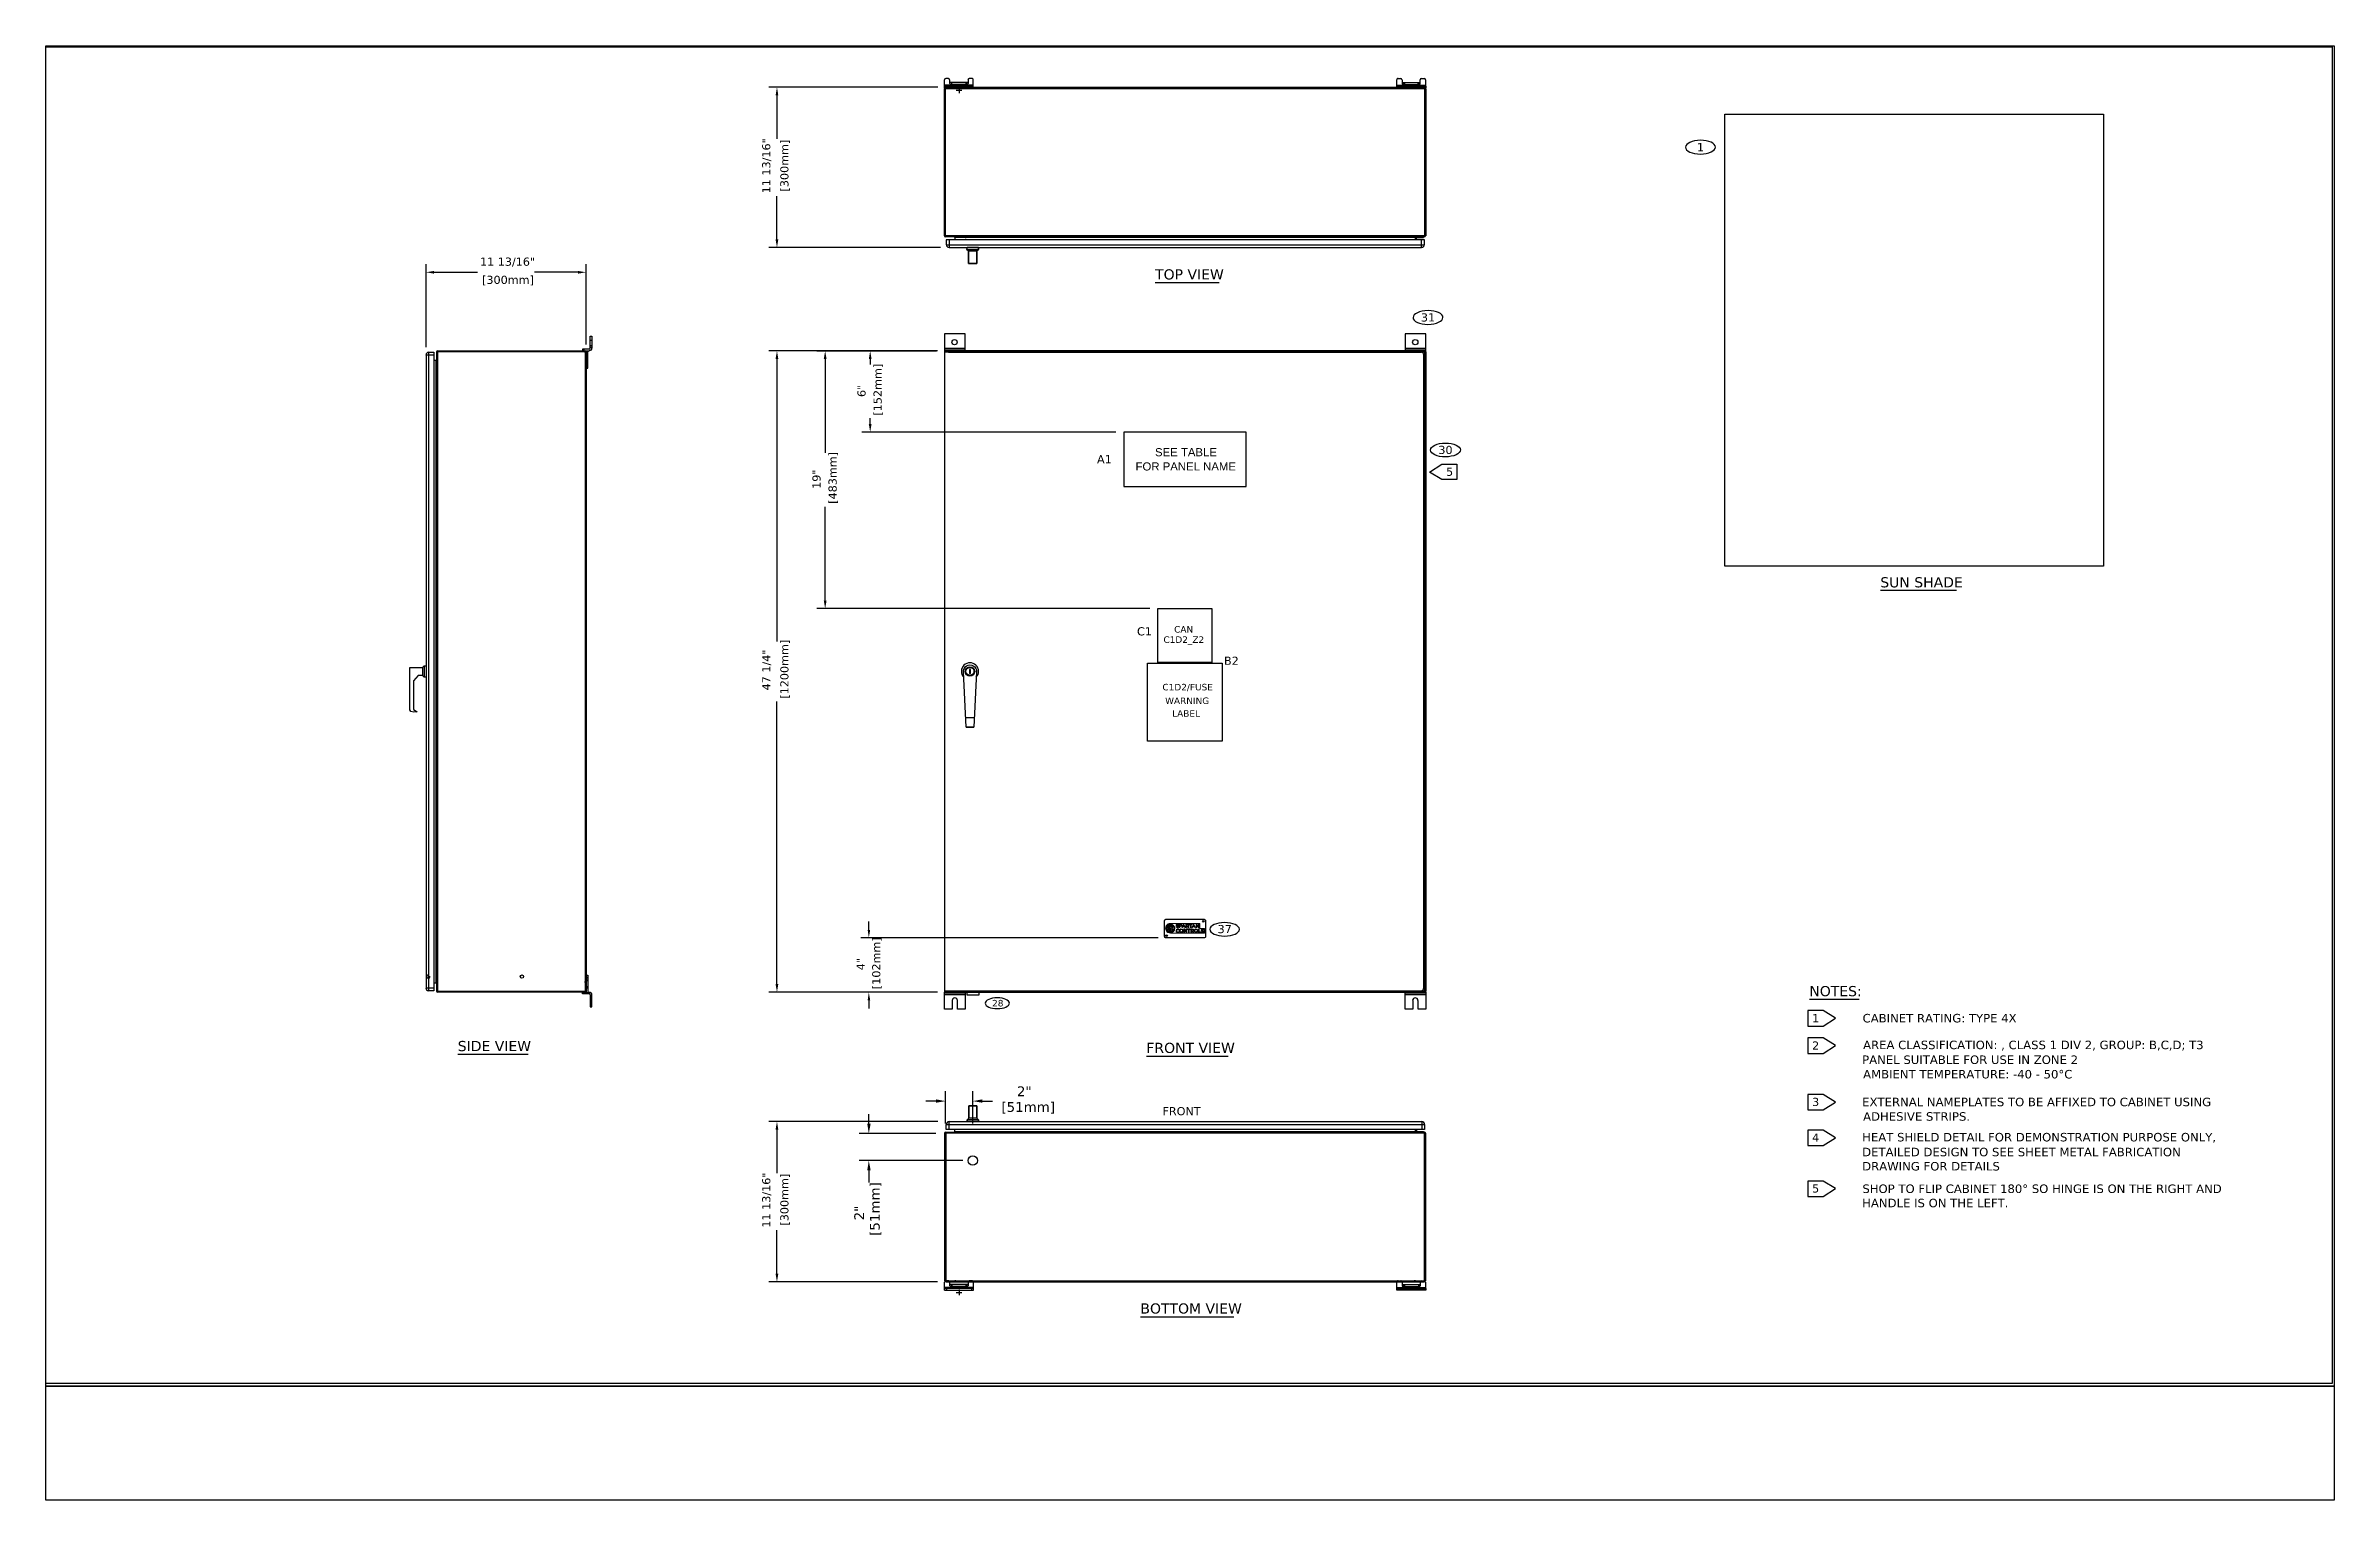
# Model space of a CAD drawing. Extents: x 0 to 4219, y 1800 to 4482.
import ezdxf

# ---------------------------------------------------------------- set-up
doc = ezdxf.new("R2010")
doc.units = 0
doc.header["$LTSCALE"] = 10
doc.header["$MEASUREMENT"] = 0
doc.layers.add('G02-1-PRDXXXX-E-MRIO-01-P01-01$0$ANNOTATION', color=7, linetype='Continuous')
doc.layers.add('G02-1-PRDXXXX-E-MRIO-01-P01-01$0$TITLE', color=7, linetype='Continuous')
doc.layers.add('G02-1-PRDXXXX-E-MRIO-01-P01-01$0$View', color=251, linetype='Continuous', plot=False)
doc.styles.add('G02-1-PRDXXXX-E-MRIO-01-P01-01$0$PDF Swiss721BT-BoldCondensed', font='arial.ttf')
doc.styles.add('G02-1-PRDXXXX-E-MRIO-01-P01-01$0$PDF Verdana', font='verdana.ttf')

# ---------------------------------------------------------------- blocks, each defined once
blk = doc.blocks.new('G02-1-PRDXXXX-E-MRIO-01-P01-01$0$DV-54809-ZX-300-00')
at = {"layer": 'G02-1-PRDXXXX-E-MRIO-01-P01-01$0$ANNOTATION', "transparency": 33554559}
h = blk.add_hatch(color=256, dxfattribs=at)
h.paths.add_polyline_path([(2612.5, 215.9), (2612.5, 215.5)], flags=0)
h.paths.add_polyline_path([(2612.5, 215.5), (2612.5, 215.5), (2612.5, 215.5)], flags=0)
h.paths.add_polyline_path([(2612.5, 215.5), (2612.5, 215.5), (2612.5, 215.5)], flags=0)
h = blk.add_hatch(color=256, dxfattribs=at)
h.paths.add_polyline_path([(2731.5, 234.5), (2722.2, 234.5), (2731.5, 234.5)], flags=0)
h.paths.add_polyline_path([(2731.5, 234.5), (2722.2, 234.5), (2731.5, 234.5)], flags=0)
h.paths.add_polyline_path([(2731.5, 234.5), (2722.2, 234.5), (2731.5, 234.5)], flags=0)
h.paths.add_polyline_path([(2731.5, 234.5), (2722.2, 234.5), (2731.5, 234.5)], flags=0)
h = blk.add_hatch(color=256, dxfattribs=at)
h.paths.add_polyline_path([(2731.5, 233.7), (2722.2, 233.7), (2731.5, 233.7)], flags=0)
h.paths.add_polyline_path([(2731.5, 233.7), (2722.2, 233.7), (2731.5, 233.7)], flags=0)
h.paths.add_polyline_path([(2731.5, 233.7), (2722.2, 233.7), (2731.5, 233.7)], flags=0)
h.paths.add_polyline_path([(2731.5, 233.7), (2722.2, 233.7), (2731.5, 233.7)], flags=0)
h.paths.add_polyline_path([(2731.5, 233.7), (2722.2, 233.7), (2731.5, 233.7)], flags=0)
h = blk.add_hatch(color=256, dxfattribs=at)
h.paths.add_polyline_path([(2809.8, 230.7), (2800.5, 230.7), (2809.8, 230.7)], flags=0)
h.paths.add_polyline_path([(2809.8, 230.7), (2800.5, 230.7), (2809.8, 230.7)], flags=0)
h.paths.add_polyline_path([(2809.8, 230.7), (2800.5, 230.7), (2809.8, 230.7)], flags=0)
h = blk.add_hatch(color=256, dxfattribs=at)
h.paths.add_polyline_path([(2911.9, 231.6), (2902.6, 231.6), (2911.9, 231.6)], flags=0)
h.paths.add_polyline_path([(2911.9, 231.6), (2902.6, 231.6), (2911.9, 231.6)], flags=0)
h.paths.add_polyline_path([(2911.9, 231.6), (2902.6, 231.6), (2911.9, 231.6)], flags=0)
h = blk.add_hatch(color=256, dxfattribs=at)
h.paths.add_polyline_path([(2760.7, 210.8), (2751.4, 210.8), (2760.7, 210.8)], flags=0)
h.paths.add_polyline_path([(2760.7, 210.8), (2751.4, 210.8), (2760.7, 210.8)], flags=0)
h.paths.add_polyline_path([(2760.7, 210.8), (2751.4, 210.8), (2760.7, 210.8)], flags=0)
h.paths.add_polyline_path([(2760.7, 210.8), (2751.4, 210.8), (2760.7, 210.8)], flags=0)
h.paths.add_polyline_path([(2760.7, 210.8), (2751.4, 210.8), (2760.7, 210.8)], flags=0)
h = blk.add_hatch(color=256, dxfattribs=at)
h.paths.add_polyline_path([(2760.7, 210), (2751.4, 210), (2760.7, 210)], flags=0)
h.paths.add_polyline_path([(2760.7, 210), (2751.4, 210), (2760.7, 210)], flags=0)
h.paths.add_polyline_path([(2760.7, 210), (2751.4, 210), (2760.7, 210)], flags=0)
h = blk.add_hatch(color=256, dxfattribs=at)
h.paths.add_polyline_path([(2730.7, 149), (2721.4, 149), (2730.7, 149)], flags=0)
h.paths.add_polyline_path([(2730.7, 149), (2721.4, 149), (2730.7, 149)], flags=0)
h.paths.add_polyline_path([(2730.7, 149), (2721.4, 149), (2730.7, 149)], flags=0)
h.paths.add_polyline_path([(2730.7, 149), (2721.4, 149), (2730.7, 149)], flags=0)
h = blk.add_hatch(color=256, dxfattribs=at)
h.paths.add_polyline_path([(3105.8, 160.9), (3096.4, 160.9), (3105.8, 160.9)], flags=0)
h.paths.add_polyline_path([(3105.8, 160.9), (3096.4, 160.9), (3105.8, 160.9)], flags=0)
h.paths.add_polyline_path([(3105.8, 160.9), (3096.4, 160.9), (3105.8, 160.9)], flags=0)
h.paths.add_polyline_path([(3105.8, 160.9), (3096.4, 160.9), (3105.8, 160.9)], flags=0)
h.paths.add_polyline_path([(3105.8, 160.9), (3096.4, 160.9), (3105.8, 160.9)], flags=0)
h = blk.add_hatch(color=256, dxfattribs=at)
h.paths.add_polyline_path([(3105.8, 161.7), (3096.9, 161.7), (3105.8, 161.7)], flags=0)
h.paths.add_polyline_path([(3105.8, 161.7), (3096.9, 161.7), (3105.8, 161.7)], flags=0)
h.paths.add_polyline_path([(3105.8, 161.7), (3096.9, 161.7), (3105.8, 161.7)], flags=0)
h.paths.add_polyline_path([(3105.8, 161.7), (3096.9, 161.7), (3105.8, 161.7)], flags=0)
h = blk.add_hatch(color=256, dxfattribs=at)
h.paths.add_polyline_path([(3135.4, 138), (3126.1, 138), (3135.4, 138)], flags=0)
h.paths.add_polyline_path([(3135.4, 138), (3126.1, 138), (3135.4, 138)], flags=0)
h.paths.add_polyline_path([(3135.4, 138), (3126.1, 138), (3135.4, 138)], flags=0)
h.paths.add_polyline_path([(3135.4, 138), (3126.1, 138), (3135.4, 138)], flags=0)
h.paths.add_polyline_path([(3135.4, 138), (3126.1, 138), (3135.4, 138)], flags=0)
at = {"layer": 'G02-1-PRDXXXX-E-MRIO-01-P01-01$0$ANNOTATION', "lineweight": 25}
for points in [[(1657, 2604.1), (1709.9, 2604.1), (1709.9, 2619)], [(1709.9, 2604.1), (1709.9, 2607.1), (1657, 2607.1), (1657, 2604.1), (1657, 2619)], [(1664.2, 2621.5), (1659.6, 2621.5)], [(1666.8, 2612.2), (1666.8, 2619)], [(1700.2, 2619), (1700.2, 2612.2)], [(1707.8, 2621.5), (1702.8, 2621.5)], [(2544, 2604.1), (2490.6, 2604.1), (2490.6, 2619)], [(2490.6, 2604.1), (2490.6, 2607.1), (2544, 2607.1), (2544, 2604.1), (2544, 2619)], [(2493.2, 2621.5), (2497.8, 2621.5)], [(2500.4, 2619), (2500.4, 2612.2)], [(2533.8, 2612.2), (2533.8, 2619)], [(2536.3, 2621.5), (2541.4, 2621.5)], [(1644.8, 2605.4), (1333.2, 2605.4)], [(1348, 2590.2), (1348, 2510.2)], [(1709.9, 2609.2), (1657, 2609.2)], [(1660.4, 2607.1), (1660.4, 2604.1)], [(1700.2, 2614.3), (1666.8, 2614.3)], [(1666.8, 2611.3), (1670.6, 2611.3)], [(1669.7, 2614.3), (1669.7, 2611.3)], [(1696.4, 2614.3), (1696.4, 2611.3), (1696.8, 2610.9), (1696.8, 2610.5), (1670.2, 2610.5), (1670.2, 2610.9), (1670.6, 2610.9), (1670.6, 2612.2), (1670.6, 2614.3)], [(1676.5, 2602), (1676.5, 2605.4)], [(1678.2, 2599.9), (1688.8, 2599.9)], [(1683.7, 2605), (1683.7, 2594.4)], [(1696.4, 2611.3), (1700.2, 2611.3)], [(1697.2, 2614.3), (1697.2, 2611.3)], [(1706.6, 2607.1), (1706.6, 2604.1)], [(2490.6, 2609.2), (2544, 2609.2)], [(2494, 2607.1), (2494, 2604.1)], [(2500.4, 2614.3), (2533.8, 2614.3)], [(2504.2, 2611.3), (2500.4, 2611.3)], [(2503.3, 2614.3), (2503.3, 2611.3)], [(2504.6, 2614.3), (2504.6, 2611.8), (2504.2, 2611.3), (2504.2, 2610.9), (2503.7, 2610.5), (2530.8, 2610.5), (2530.4, 2610.9), (2530, 2611.3), (2530, 2612.2)], [(2533.8, 2611.3), (2530, 2611.3)], [(2530.8, 2614.3), (2530.8, 2611.3)], [(2540.6, 2607.1), (2540.6, 2604.1)], [(1348, 2324.7), (1348, 2404.7)], [(1665.5, 2324.3), (1665.5, 2309.9), (2536.3, 2309.9), (2536.3, 2324.3)], [(1675.7, 2328.5), (1675.7, 2329), (1675.2, 2329), (1675.2, 2329.4), (1674.8, 2329.4)], [(2525.3, 2326.4), (2525.3, 2324.3), (2525.3, 2328.5), (1675.7, 2328.5), (1675.7, 2324.3)], [(1695.6, 2325.6), (1695.6, 2324.3)], [(2526.2, 2329.4), (2525.3, 2329.4), (2525.3, 2328.5)], [(2527, 2324.3), (2527, 2326.4)], [(2528.3, 2328.1), (2539.3, 2328.1), (2540.2, 2328.5), (2540.2, 2329.4)], [(2534.2, 2328.1), (2534.2, 2329.4)], [(701.1, 2126.2), (701.1, 2279)], [(996.2, 2130.8), (996.2, 2279)], [(1649.4, 2309.9), (1333.2, 2309.9)], [(1698.1, 2306.1), (1719.3, 2306.1)], [(1701.1, 2303.6), (1716.3, 2303.6)], [(715.9, 2264.2), (795.9, 2264.2)], [(980.9, 2264.2), (901.3, 2264.2)], [(2045.2, 2245.6), (2163.4, 2245.6)], [(715.5, 2111.4), (701.1, 2111.4), (701.1, 944.6), (715.5, 944.6)], [(1001.7, 2122.4), (989.8, 2122.4), (989.8, 2119.4), (1001.7, 2119.4)], [(991.9, 2122.4), (991.9, 2119.4)], [(993.2, 2117.7), (996.6, 2117.7)], [(996.6, 2118.1), (996.6, 2087.6), (999.6, 2087.6), (999.6, 2117.3)], [(996.6, 2110.9), (999.6, 2110.9)], [(1003.8, 2124.1), (1003.8, 2146.1), (1006.7, 2146.1), (1006.7, 2124.1)], [(1003.8, 2138.9), (1006.7, 2138.9)], [(1003.8, 2129.1), (1006.7, 2129.1)], [(1006.7, 2125.7), (1003.8, 2125.7)], [(1643.9, 2119.4), (1332.7, 2119.4)], [(1421.6, 2119.4), (1642.2, 2119.4), (1504.6, 2119.4)], [(1657, 2124.1), (1694.7, 2124.1)], [(1657, 2121.1), (1694.7, 2121.1)], [(2506.3, 2119.4), (2544, 2119.4), (1657, 2119.4), (1694.7, 2119.4)], [(1657, 2117.3), (2544, 2117.3), (2544, 938.6), (1657, 938.6)], [(1664.2, 2116.9), (2535.5, 2116.9)], [(2506.3, 2124.1), (2544, 2124.1)], [(2506.3, 2121.1), (2544, 2121.1)], [(2540.6, 944.6), (2540.6, 2111.4)], [(2541.8, 2119.4), (2541.8, 937)], [(2543.1, 2118.5), (2543.1, 2118.5)], [(719.7, 2101.6), (715.5, 2101.6)], [(719.3, 2101.6), (720.6, 2101.6)], [(720.6, 953.5), (720.6, 954.3), (719.7, 954.3), (719.7, 2101.6), (720.1, 2101.6), (720.6, 2101.6), (720.6, 2102)], [(719.7, 2101.6), (719.7, 2101.6)], [(996.6, 2108.4), (999.6, 2108.4)], [(996.6, 2096.5), (999.6, 2096.5)], [(999.6, 2094), (996.6, 2094)], [(999.6, 2091), (996.6, 2091)], [(1348, 2104.2), (1348, 1583.4)], [(1436.9, 2104.2), (1436.9, 1931)], [(1519.9, 2104.2), (1519.9, 2094)], [(1519.9, 1984.3), (1519.9, 1994.9)], [(716.7, 1977.1), (715.5, 1977.1)], [(1972.9, 1969.5), (1504.6, 1969.5)], [(1436.9, 1658.8), (1436.9, 1831.9)], [(3382.2, 1677.8), (3522.3, 1677.8)], [(2035.5, 1644), (1421.6, 1644)], [(694.7, 1535.6), (694.7, 1520.8)], [(697.3, 1538.5), (697.3, 1517.4)], [(1704.9, 1525.8), (1704.9, 1525.8)], [(1715.9, 1527.6), (1711.2, 1425.5)], [(1348, 951.8), (1348, 1472.5)], [(1696, 1443.3), (1712.1, 1443.3)], [(1711.2, 1425.5), (1696.8, 1425.5), (1711.2, 1425.5)], [(1517.3, 1051.7), (1517.3, 1066.9)], [(2050.8, 1036.9), (1502.5, 1036.9)], [(719.3, 1003), (720.6, 1003)], [(719.3, 986.1), (720.6, 986.1)], [(715.5, 954.3), (719.7, 954.3)], [(1001.7, 933.6), (989.8, 933.6), (989.8, 936.5), (1001.7, 936.5)], [(991.9, 933.6), (991.9, 936.5)], [(993.2, 955.6), (996.6, 955.6)], [(996.6, 937.8), (996.6, 968.3), (999.6, 968.3), (999.6, 938.6)], [(999.6, 963.6), (996.6, 963.6)], [(999.6, 960.7), (996.6, 960.7)], [(996.6, 958.5), (999.6, 958.5)], [(996.6, 947.5), (999.6, 947.5)], [(996.6, 945), (999.6, 945)], [(1003.8, 931.9), (1003.8, 909.9), (1006.7, 909.9), (1006.7, 931.9)], [(1006.7, 930.2), (1003.8, 930.2)], [(1643.9, 937), (1332.7, 937)], [(1642.2, 937), (1502.5, 937)], [(1671, 921.3), (1671, 905.6), (1657, 905.6), (1657, 937)], [(2520.3, 921.3), (2520.3, 905.6), (2506.3, 905.6), (2506.3, 937), (2544, 937), (1657, 937), (1694.7, 937), (1694.7, 905.6), (1680.7, 905.6), (1680.7, 921.3)], [(1694.7, 936.5), (1657, 936.5)], [(1694.7, 934.8), (1657, 934.8)], [(1694.7, 931.9), (1657, 931.9)], [(1664.2, 939.1), (2535.5, 939.1)], [(2544, 936.5), (2506.3, 936.5)], [(2544, 934.8), (2506.3, 934.8)], [(2544, 931.9), (2506.3, 931.9)], [(2544, 937), (2544, 905.6), (2530, 905.6), (2530, 921.3)], [(1003.8, 926.8), (1006.7, 926.8)], [(1003.8, 916.6), (1006.7, 916.6)], [(1517.3, 921.7), (1517.3, 906.9)], [(3251.4, 923.9), (3342.8, 923.9)], [(759.5, 822.2), (889.5, 822.2)], [(2029.2, 818.8), (2179.9, 818.8)], [(1640.9, 735.9), (1622.7, 735.9)], [(1658.7, 694.4), (1658.7, 754.1)], [(1709.1, 694.4), (1709.1, 754.1)], [(1726.9, 735.9), (1745.1, 735.9)], [(1644.8, 698.2), (1333.2, 698.2)], [(1348, 683.4), (1348, 603.3)], [(1640.9, 676.2), (1499.5, 676.2)], [(1517.3, 694.4), (1517.3, 712.1)], [(1665.5, 683.4), (1665.5, 698.2), (2536.8, 698.2), (2536.8, 683.4)], [(1675.7, 679.1), (1675.7, 678.7), (1674.8, 678.7), (1674.8, 678.3)], [(2525.3, 681.2), (2525.3, 683.4), (2525.3, 679.1), (1675.7, 679.1), (1675.7, 683.4)], [(1719.3, 701.6), (1698.5, 701.6)], [(1716.7, 704.5), (1701.5, 704.5)], [(2526.2, 678.3), (2525.8, 678.3), (2525.8, 678.7), (2525.3, 678.7), (2525.3, 679.1)], [(2527, 683.4), (2527, 681.2)], [(2528.3, 680), (2539.7, 680), (2540.2, 679.1), (2540.2, 678.3)], [(2534.2, 680), (2534.2, 678.3)], [(1690.9, 626.2), (1499.5, 626.2)], [(1517.3, 608.4), (1517.3, 586)], [(1348, 417.5), (1348, 497.9)], [(1643.9, 402.7), (1333.2, 402.7)], [(1657, 387.4), (1710.4, 387.4), (1710.4, 402.2)], [(1710.4, 390.4), (1657, 390.4), (1657, 387.4), (1657, 402.2)], [(1710.4, 392.5), (1657, 392.5)], [(1664.2, 404.8), (1659.6, 404.8)], [(1660.4, 390.4), (1660.4, 387.4)], [(1666.8, 395.5), (1666.8, 402.2)], [(1700.2, 398), (1666.8, 398)], [(1666.8, 395.1), (1670.6, 395.1)], [(1669.7, 398), (1669.7, 395.1)], [(1696.4, 398), (1696.4, 394.6), (1696.8, 394.6), (1696.8, 394.2), (1697.2, 393.8), (1670.2, 393.8), (1670.2, 394.2), (1670.6, 394.2), (1670.6, 395.1), (1671, 395.5), (1671, 398)], [(1676.5, 405.6), (1676.5, 402.7)], [(1678.2, 383.2), (1688.8, 383.2)], [(1683.7, 388.7), (1683.7, 378.1)], [(1696.4, 395.1), (1700.2, 395.1)], [(1697.2, 398), (1697.2, 395.1)], [(1700.2, 402.2), (1700.2, 395.5)], [(1707.8, 404.8), (1702.8, 404.8)], [(1706.6, 390.4), (1706.6, 387.4)], [(1709.9, 390.4), (1709.9, 387.4)], [(2544, 387.4), (2490.6, 387.4), (2490.6, 402.2)], [(2490.6, 387.4), (2490.6, 390.4), (2544, 390.4), (2544, 387.4), (2544, 402.2)], [(2490.6, 392.5), (2544, 392.5)], [(2493.2, 404.8), (2498.2, 404.8)], [(2494, 390.4), (2494, 387.4)], [(2500.4, 402.2), (2500.4, 395.5)], [(2500.4, 398), (2534.2, 398)], [(2504.6, 395.1), (2500.8, 395.1)], [(2503.3, 398), (2503.3, 395.1)], [(2504.6, 398), (2504.6, 395.1), (2504.2, 394.6), (2504.2, 394.2), (2503.7, 393.8), (2530.8, 393.8), (2530.4, 394.2), (2530.4, 394.6), (2530, 395.1), (2530, 395.5)], [(2533.8, 395.1), (2530, 395.1)], [(2531.3, 398), (2531.3, 395.1)], [(2534.2, 395.5), (2534.2, 402.2)], [(2536.3, 404.8), (2541.4, 404.8)], [(2540.6, 390.4), (2540.6, 387.4)], [(2018.2, 338.3), (2190.5, 338.3)]]:
    blk.add_lwpolyline(points, dxfattribs=at)
for points in [[(1657, 2603.3), (2544, 2603.3), (2544, 2331.5), (1657, 2331.5)], [(1658.7, 2329.4), (1658.7, 2605.4), (2541.8, 2605.4), (2541.8, 2329.4)], [(2524.1, 2605.4), (2524.1, 2602)], [(3095.2, 2555.8), (3793.3, 2555.8), (3793.3, 1722.2), (3095.2, 1722.2)], [(2541.8, 2315), (2541.8, 2324.3), (1660, 2324.3), (1660, 2315)], [(1698.5, 2309.9), (1698.1, 2306.1), (1701.1, 2303.6), (1701.1, 2280.3), (1715.5, 2280.3), (1716.3, 2280.3), (1716.3, 2303.6), (1719.3, 2306.1), (1719.3, 2309.9), (1698.5, 2309.9), (1719.3, 2309.9), (1719.3, 2306.1), (1716.3, 2303.6), (1716.3, 2280.3), (1701.1, 2280.3), (1701.1, 2303.6), (1698.1, 2306.1)], [(715.5, 2116.9), (715.5, 939.1), (706.2, 939.1), (706.2, 2116.9)], [(996.6, 2117.3), (720.6, 2117.3), (720.6, 938.6), (996.6, 938.6)], [(722.7, 2119.4), (994.5, 2119.4), (994.5, 937), (722.7, 937)], [(1694.7, 2119), (1694.7, 2150.7), (1657, 2150.7), (1657, 2119)], [(1659.1, 2119.4), (1657, 2119.4), (1657, 937), (2544, 937), (2544, 938.6), (2544, 2117.3), (2544, 2119.4)], [(2544, 2119), (2544, 2150.7), (2506.3, 2150.7), (2506.3, 2119)], [(1987.7, 1869.2), (2212.9, 1869.2), (2212.9, 1969.5), (1987.7, 1969.5), (1987.7, 1869.2), (2212.9, 1869.2), (2212.9, 1969.5), (1987.7, 1969.5)], [(2601.5, 1910.3), (2601.5, 1881.9), (2573.6, 1881.9), (2550.7, 1895.9), (2573.6, 1910.3)], [(2049.9, 1644.4), (2149.8, 1644.4), (2149.8, 1544.5), (2049.9, 1544.5)], [(701.1, 1538.5), (701.1, 1517.4), (697.3, 1517.4), (694.7, 1520.8), (686.7, 1520.8), (677.8, 1511), (677.8, 1458.1), (680.8, 1456), (685, 1453.9), (678.6, 1453), (673.1, 1454.3), (671.4, 1457.3), (671.4, 1535.6), (694.7, 1535.6), (697.3, 1538.5)], [(1703.2, 1531.8), (1703.2, 1529.2), (1703.6, 1529.2), (1703.6, 1528.4), (1703.2, 1528.4), (1703.2, 1524.6), (1704.9, 1524.6), (1704.9, 1525.8), (1704.9, 1531.8)], [(2031.3, 1399.7), (2031.3, 1543.6), (2168.9, 1543.6), (2168.9, 1399.7)], [(1698.5, 937), (1720.1, 937), (1720.1, 931.4), (1698.5, 931.4)], [(3248.4, 902.7), (3248.4, 874.4), (3276.8, 874.4), (3299.7, 888.8), (3276.8, 902.7)], [(3248.4, 852.8), (3248.4, 824), (3276.8, 824), (3299.7, 838.4), (3276.8, 852.8)], [(1719.3, 698.2), (1719.3, 701.6), (1716.7, 704.5), (1716.7, 727.4), (1701.9, 727.4), (1701.5, 727.4), (1701.5, 704.5), (1698.5, 701.6), (1698.5, 698.2), (1719.3, 698.2), (1698.5, 698.2), (1698.5, 701.6), (1701.5, 704.5), (1701.5, 727.4), (1716.7, 727.4), (1716.7, 704.5), (1719.3, 701.6)], [(3248.4, 748.2), (3248.4, 719.8), (3276.8, 719.8), (3299.7, 734.2), (3276.8, 748.2)], [(1657, 404.8), (2544, 404.8), (2544, 676.6), (1657, 676.6)], [(1659.1, 678.3), (1659.1, 402.7), (2541.8, 402.7), (2541.8, 678.3)], [(2541.8, 692.7), (2541.8, 683.4), (1660, 683.4), (1660, 692.7)], [(3248.4, 682.6), (3248.4, 654.2), (3276.8, 654.2), (3299.7, 668.2), (3276.8, 682.6)], [(3248.4, 588.6), (3248.4, 560.2), (3276.8, 560.2), (3299.7, 574.6), (3276.8, 588.6)], [(2524.1, 402.7), (2524.1, 405.6)]]:
    blk.add_lwpolyline(points, close=True, dxfattribs=at)
for points in [[(1006.3, 2124.3, -0.414129), (1001.5, 2119.4, 0.413884), (999.6, 2117.5)], [(1696.8, 1425.5), (1691.7, 1527.5, -1.049612), (1715.9, 1527.6)], [(999.6, 938.9, 0.413884), (1001.5, 937, -0.414132), (1006.3, 932.1)]]:
    blk.add_lwpolyline(points, format="xyb", dxfattribs=at)
at = {"layer": 'G02-1-PRDXXXX-E-MRIO-01-P01-01$0$ANNOTATION', "color": 7, "lineweight": 0, "true_color": 0xffffff}
for points in [[(1657, 2117.3), (1657, 2119.4), (2544, 2119.4), (1657, 2119.4)], [(1987.7, 1869.2), (2212.9, 1869.2)]]:
    blk.add_lwpolyline(points, dxfattribs=at)
blk.add_lwpolyline([(2544, 2117.3), (2544, 2119.4), (2544, 2117.3)], close=True, dxfattribs=at)
at = {"layer": 'G02-1-PRDXXXX-E-MRIO-01-P01-01$0$ANNOTATION', "lineweight": 25}
blk.add_lwpolyline([(2138, 1068.7), (2138, 1039.4, -0.414214), (2135.5, 1036.9), (2065.1, 1036.9, -0.414214), (2062.6, 1039.4), (2062.6, 1068.7, -0.414214), (2065.1, 1071.2), (2135.5, 1071.2, -0.414214)], format="xyb", close=True, dxfattribs=at)
at = {"layer": 'G02-1-PRDXXXX-E-MRIO-01-P01-01$0$ANNOTATION', "lineweight": 0}
for points in [[(2074, 1048.3), (2071.5, 1048.7), (2069, 1050), (2067.7, 1052.1), (2067.3, 1055.1), (2067.7, 1057.2), (2069, 1058.9), (2070.6, 1060.1), (2073.2, 1060.6), (2075.7, 1060.1), (2077.8, 1058.9), (2079.5, 1056.8), (2080, 1053.8), (2079.1, 1051.7), (2077.8, 1050), (2076.2, 1048.7)], [(2072.3, 1052.1), (2073.2, 1051.7), (2073.2, 1053), (2072.8, 1054.2), (2072.3, 1054.6), (2071.5, 1055.1), (2070.2, 1056.8), (2069.8, 1058), (2070.2, 1058.5), (2069.8, 1058), (2069.4, 1058), (2069.4, 1057.2), (2069, 1056.8), (2069, 1055.9), (2069.4, 1054.6), (2070.2, 1053.8)], [(2075.3, 1058.5), (2075.3, 1058.9), (2074.5, 1058.9), (2071.9, 1059.3), (2071.1, 1058.9), (2070.6, 1058.9), (2070.2, 1058.5), (2070.2, 1058), (2070.2, 1057.2), (2071.1, 1055.9), (2071.5, 1056.8), (2072.3, 1057.6), (2073.6, 1057.6), (2075.3, 1057.6), (2076.2, 1057.2), (2077, 1056.8), (2077.4, 1056.8), (2077.8, 1056.3), (2077.4, 1056.8), (2077, 1057.6)], [(2074.9, 1056.8), (2074, 1057.2), (2073.6, 1057.2), (2074, 1055.9), (2074, 1054.6), (2074.5, 1054.2), (2075.7, 1053.8), (2077, 1052.5), (2077, 1050.8), (2077.4, 1051.3), (2077.8, 1051.7), (2077.8, 1052.1), (2077.8, 1053.4), (2077.8, 1054.2), (2077, 1055.5)], [(2083.4, 1056.8), (2083.8, 1057.2), (2084.2, 1057.6), (2084.2, 1057.2), (2085.5, 1056.8), (2086.7, 1056.8), (2087.2, 1057.2), (2087.2, 1057.6), (2087.2, 1058), (2086.7, 1058.5), (2085.5, 1058.5), (2084.6, 1058.9), (2084.2, 1059.3), (2083.8, 1060.1), (2083.8, 1060.6), (2083.8, 1061.4), (2084.6, 1061.8), (2085.5, 1062.3), (2087.2, 1062.3), (2088.4, 1061.4), (2088, 1061), (2087.6, 1060.6), (2087.6, 1061), (2086.3, 1061.4), (2085.5, 1061.4), (2085, 1061), (2085, 1060.6), (2085, 1060.1), (2085.9, 1059.7), (2086.7, 1059.3), (2087.6, 1059.3), (2088.4, 1058.5), (2088.4, 1058), (2088.4, 1057.6), (2088.4, 1056.8), (2087.6, 1055.9), (2086.7, 1055.5), (2085, 1055.9)], [(2089.7, 1062.3), (2093.1, 1062.3), (2093.9, 1061.8), (2094.4, 1061), (2094.8, 1060.1), (2094.4, 1059.3), (2093.9, 1058.5), (2092.2, 1058), (2090.5, 1058), (2090.5, 1055.9), (2089.7, 1055.9), (2089.7, 1056.8), (2089.7, 1058.9), (2089.7, 1061.4), (2089.7, 1061.8)], [(2092.2, 1058.9), (2093.1, 1058.9), (2093.5, 1059.7), (2093.5, 1060.6), (2093.1, 1061), (2092.2, 1061.4), (2091, 1061.4), (2090.5, 1061), (2090.5, 1060.1), (2090.5, 1058.9), (2091, 1058.9)], [(2097.3, 1062.3), (2098.2, 1062.3), (2101.1, 1055.9), (2099.9, 1055.9), (2099.4, 1057.2), (2096.1, 1057.2), (2095.6, 1055.9), (2094.4, 1055.9)], [(2099, 1058.5), (2097.7, 1061), (2096.5, 1058.5)], [(2102, 1062.3), (2106.2, 1062.3), (2107.1, 1061.4), (2107.5, 1060.1), (2107.5, 1059.7), (2107.1, 1058.9), (2106.2, 1058.5), (2105.8, 1058), (2106.2, 1058), (2107.1, 1056.3), (2107.5, 1055.9), (2106.6, 1055.9), (2106.2, 1055.9), (2105.4, 1056.8), (2104.5, 1058), (2103.7, 1058), (2103.2, 1058), (2103.2, 1057.2), (2103.2, 1055.9), (2102.4, 1055.9), (2102, 1055.9), (2102, 1056.8), (2102, 1060.1), (2102, 1061.8)], [(2104.9, 1058.9), (2105.8, 1059.3), (2106.2, 1059.7), (2106.2, 1060.6), (2105.8, 1061), (2104.9, 1061.4), (2104.5, 1061.4), (2103.2, 1061.4), (2103.2, 1061), (2103.2, 1060.1), (2103.2, 1059.3), (2103.2, 1058.9), (2104.5, 1058.9)], [(2110, 1061.4), (2107.9, 1061.4), (2107.9, 1062.3), (2113.4, 1062.3), (2113.4, 1061.4), (2111.3, 1061.4), (2111.3, 1055.9), (2110, 1055.9)], [(2115.9, 1062.3), (2116.8, 1062.3), (2119.8, 1055.9), (2118.5, 1055.9), (2117.6, 1057.2), (2114.7, 1057.2), (2114.3, 1055.9), (2113, 1055.9)], [(2117.2, 1058.5), (2116.4, 1061), (2115.1, 1058.5)], [(2120.6, 1062.3), (2121.5, 1062.3), (2125.3, 1057.6), (2125.3, 1062.3), (2126.1, 1062.3), (2126.1, 1055.9), (2125.3, 1055.9), (2121.9, 1060.6), (2121.9, 1055.9), (2120.6, 1055.9)], [(2075.7, 1052.5), (2074.9, 1051.7), (2073.6, 1051.3), (2071.9, 1051.3), (2071.1, 1051.7), (2070.6, 1051.7), (2070.2, 1052.1), (2069.4, 1052.5), (2069.8, 1051.7), (2071.5, 1050.4), (2071.9, 1050.4), (2071.9, 1050), (2072.3, 1050), (2074.9, 1049.6), (2076.2, 1050), (2076.6, 1050.4), (2077, 1050.8), (2077, 1051.7), (2076.2, 1053), (2075.7, 1053.4), (2075.7, 1053)], [(2083.8, 1050), (2083.8, 1050.4), (2084.6, 1052.5), (2086.3, 1053.4), (2087.2, 1053.4), (2088, 1053.4), (2089.7, 1052.1), (2088.9, 1051.7), (2088.9, 1051.3), (2088.4, 1051.7), (2088, 1052.1), (2087.2, 1052.1), (2086.3, 1052.1), (2085, 1051.3), (2084.6, 1050), (2085, 1049.6), (2085.5, 1048.3), (2086.3, 1047.4), (2087.6, 1047.9), (2088.9, 1048.3), (2089.3, 1047.9), (2089.7, 1047.9), (2089.3, 1047.4), (2088.4, 1047), (2087.2, 1046.6), (2085.5, 1046.6), (2084.2, 1047.9)], [(2090.1, 1050), (2090.1, 1050.4), (2091, 1052.5), (2092.7, 1053.4), (2094.8, 1053), (2096.5, 1051.7), (2096.9, 1050), (2096.9, 1049.6), (2096.9, 1049.1), (2096.1, 1047.4), (2094.4, 1046.6), (2092.2, 1046.6), (2090.5, 1047.9)], [(2095.6, 1050), (2095.6, 1050.4), (2095.2, 1051.7), (2093.9, 1052.1), (2092.7, 1052.1), (2091.4, 1051.3), (2091.4, 1050), (2091.4, 1049.6), (2091.8, 1048.3), (2093.1, 1047.9), (2094.4, 1047.9), (2095.2, 1048.7)], [(2098.2, 1053.4), (2099, 1053.4), (2102.4, 1048.7), (2102.4, 1053.4), (2103.7, 1053.4), (2103.7, 1046.6), (2102.8, 1046.6), (2099, 1051.3), (2099, 1046.6), (2098.2, 1046.6)], [(2106.6, 1052.1), (2104.5, 1052.1), (2104.5, 1053.4), (2110, 1053.4), (2110, 1052.1), (2107.9, 1052.1), (2107.9, 1046.6), (2106.6, 1046.6)], [(2110.9, 1053.4), (2113.4, 1053.4), (2115.1, 1053), (2115.9, 1052.1), (2116.4, 1051.3), (2116.4, 1050.8), (2115.9, 1050), (2115.1, 1049.1), (2114.7, 1049.1), (2115.1, 1048.7), (2115.9, 1047.4), (2116.4, 1047), (2116.4, 1046.6), (2115.5, 1046.6), (2115.1, 1046.6), (2114.3, 1047.9), (2113.4, 1048.7), (2113.4, 1049.1), (2112.6, 1049.1), (2112.1, 1049.1), (2112.1, 1048.3), (2112.1, 1047), (2112.1, 1046.6), (2111.3, 1046.6), (2110.9, 1046.6), (2110.9, 1047.9), (2110.9, 1051.3), (2110.9, 1052.5)], [(2113.8, 1050), (2114.7, 1050), (2115.1, 1050.4), (2115.1, 1051.7), (2114.7, 1052.1), (2113.8, 1052.1), (2113.4, 1052.1), (2112.1, 1052.1), (2112.1, 1051.3), (2112.1, 1050), (2113.4, 1050)], [(2117.2, 1050), (2117.2, 1050.4), (2118.1, 1052.5), (2119.8, 1053.4), (2121.9, 1053), (2123.6, 1051.7), (2124, 1050), (2124, 1049.6), (2124, 1049.1), (2123.1, 1047.4), (2121.5, 1046.6), (2119.3, 1046.6), (2117.6, 1047.9)], [(2122.7, 1050), (2122.7, 1050.4), (2122.3, 1051.7), (2121, 1052.1), (2119.8, 1052.1), (2118.5, 1051.3), (2118.5, 1050), (2118.5, 1049.6), (2118.9, 1048.3), (2120.2, 1047.9), (2121.5, 1047.9), (2122.3, 1048.7)], [(2125.3, 1053.4), (2126.1, 1053.4), (2126.1, 1047.9), (2129.5, 1047.9), (2129.5, 1046.6), (2125.3, 1046.6)], [(2130.3, 1047.4), (2130.8, 1048.3), (2131.2, 1048.3), (2132, 1047.9), (2133.3, 1047.4), (2134.2, 1048.3), (2133.7, 1049.1), (2133.3, 1049.1), (2132.5, 1049.6), (2131.2, 1050), (2130.8, 1050.4), (2130.3, 1051.3), (2130.3, 1051.7), (2130.8, 1052.5), (2131.2, 1053), (2132, 1053.4), (2133.7, 1053), (2135, 1052.5), (2134.6, 1052.1), (2134.6, 1051.7), (2134.2, 1051.7), (2133.3, 1052.1), (2132, 1052.1), (2131.6, 1051.7), (2132, 1050.8), (2132.5, 1050.8), (2133.3, 1050.4), (2134.2, 1050), (2135, 1049.6), (2135, 1048.7), (2135.4, 1048.7), (2135.4, 1048.3), (2135, 1047.4), (2134.2, 1047), (2133.3, 1046.6), (2131.6, 1046.6)]]:
    blk.add_lwpolyline(points, close=True, dxfattribs=at)
for points in [[(2073.6, 1063.5), (2126.4, 1063.5, -0.414214), (2127.4, 1062.5), (2127.4, 1054.2)], [(2127.4, 1054.2), (2135.3, 1054.2, -0.414214), (2136.3, 1053.2), (2136.3, 1046.8, -0.414214), (2135.3, 1045.8), (2073.4, 1045.8)]]:
    blk.add_lwpolyline(points, format="xyb", dxfattribs=at)
blk.add_lwpolyline([(2127.8, 1054.6), (2127.8, 1054.6)], dxfattribs=at)
at = {"layer": 'G02-1-PRDXXXX-E-MRIO-01-P01-01$0$ANNOTATION', "lineweight": 25}
for centre, radius in [((1675.4, 2135.3), 4.87), ((2524.7, 2135.3), 4.87), ((1703.8, 1528.2), 8.68), ((1703.8, 1528.2), 7.41), ((2133.9, 1067.6), 1.48), ((2066.2, 1040.9), 1.48), ((1708.9, 626.4), 8.68)]:
    blk.add_circle(centre, radius, dxfattribs=at)
at = {"layer": 'G02-1-PRDXXXX-E-MRIO-01-P01-01$0$ANNOTATION', "lineweight": 0}
for centre, radius in [((2073.6, 1054.2), 8.07), ((2073.7, 1054.6), 7.57), ((2073.6, 1054.7), 7.19)]:
    blk.add_circle(centre, radius, dxfattribs=at)
at = {"layer": 'G02-1-PRDXXXX-E-MRIO-01-P01-01$0$ANNOTATION'}
blk.add_circle((877.8, 965.5), 3.17, dxfattribs=at)
at = {"layer": 'G02-1-PRDXXXX-E-MRIO-01-P01-01$0$ANNOTATION', "lineweight": 25}
for centre, radius, start, end in [((1659.4, 2619.2), 2.33, 90.0013, 179.9988), ((1664, 2619.2), 2.33, 0.0012, 89.9987), ((1702.5, 2619.2), 2.33, 90.0589, 179.9454), ((1707.6, 2619.2), 2.33, 359.9976, 89.9981), ((2493, 2619.2), 2.33, 89.9985, 180.0015), ((2497.6, 2619.2), 2.33, 0.0013, 89.9987), ((2536.1, 2619.2), 2.33, 90.0555, 179.9445), ((2541.2, 2619.2), 2.33, 0.0555, 89.9445), ((1658.5, 2603.5), 1.91, 90.0313, 179.9687), ((1668.7, 2612.4), 1.9, 179.9619, 311.5812), ((1698.3, 2612.4), 1.89, 228.4169, 0.0381), ((2502.3, 2612.4), 1.91, 180.0727, 311.5831), ((2531.9, 2612.4), 1.89, 228.4188, 0.0382), ((2541.6, 2603.5), 1.91, 0.0313, 89.9687), ((1658.5, 2331.7), 1.91, 180.0305, 269.9643), ((2528.1, 2326.6), 2.75, 89.9833, 180.0203), ((2528.1, 2326.6), 1.48, 89.9946, 180.0121), ((2541.6, 2331.7), 1.91, 270.0357, 359.9695), ((1665.3, 2315.2), 5.29, 180.0207, 269.9793), ((2536.1, 2315.2), 5.29, 270.0219, 359.9781), ((706, 2111.6), 5.29, 89.9969, 180.0031), ((722.5, 2117.5), 1.91, 90.0303, 179.9684), ((994.3, 2117.5), 1.91, 0.0335, 89.9691), ((1000.2, 2118.3), 4.03, 165.5784, 180.029), ((1001.5, 2124.3), 1.91, 270.0357, 359.9695), ((2535.3, 2111.6), 5.29, 0.0219, 89.9781), ((2541.6, 2117.5), 1.91, 0.0313, 89.9687), ((1703.8, 1528.3), 15.8, 317.1984, 222.7818), ((705.9, 944.8), 5.29, 179.9718, 270.0282), ((705.1, 965.5), 3.18, 74.9539, 15.044), ((722.5, 938.9), 1.91, 180.0316, 269.9697), ((994.3, 938.9), 1.91, 270.0309, 359.9665), ((1000.2, 938), 4.03, 179.9701, 194.4225), ((1001.5, 932.1), 1.91, 0.0313, 89.9687), ((2535.3, 944.8), 5.29, 269.9969, 0.0031), ((2541.6, 938.9), 1.91, 270.0313, 359.9687), ((1675.9, 921.3), 4.87, 0.0068, 179.9932), ((2524.7, 921.5), 4.87, 0.0081, 179.9915), ((1658.9, 676.8), 1.91, 90.0316, 179.9645), ((1665.3, 692.9), 5.29, 89.9957, 180.0043), ((2528.1, 681.5), 2.75, 179.9807, 270.0184), ((2528.1, 681.5), 1.48, 179.9916, 270.005), ((2536.6, 692.9), 5.29, 359.9718, 90.0282), ((2541.6, 676.8), 1.91, 0.0311, 89.9676), ((1658.9, 405), 1.91, 180.0355, 269.9684), ((1659.4, 402.5), 2.33, 89.9461, 180.0528), ((1664, 402.5), 2.33, 359.9472, 90.0539), ((1668.7, 395.7), 1.9, 179.9583, 311.5801), ((1698.3, 395.7), 1.89, 228.4179, 0.0417), ((1702.5, 402.5), 2.33, 90.0037, 179.9995), ((1707.6, 402.5), 2.33, 359.9435, 90.0533), ((2492.9, 402.5), 2.33, 89.9434, 180.0556), ((2498, 402.5), 2.33, 359.9472, 90.0539), ((2502.3, 395.7), 1.91, 180.0691, 311.5821), ((2531.9, 395.7), 1.89, 228.4199, 0.0417), ((2536.1, 402.5), 2.33, 90.0003, 179.9986), ((2541.2, 402.5), 2.33, 0.0014, 89.9997), ((2541.6, 405), 1.91, 270.0324, 359.9689)]:
    blk.add_arc(centre, radius, start, end, dxfattribs=at)
at = {"layer": 'G02-1-PRDXXXX-E-MRIO-01-P01-01$0$ANNOTATION', "lineweight": 0}
blk.add_arc((2073.2, 1054.7), 8.9, 87.2935, 271.3421, dxfattribs=at)
at = {"layer": 'G02-1-PRDXXXX-E-MRIO-01-P01-01$0$ANNOTATION', "lineweight": 25}
for centre, major_axis, ratio, start_param, end_param in [((3050.5, 2494.9), (27.6, 0.2), 0.459901, 1.566533, 7.849718), ((2548.2, 2180.8), (27.6, 0.2), 0.459901, 1.566533, 7.849718), ((2580.4, 1936.5), (27.6, 0.1), 0.460636, 1.571441273986829, 7.854626581166415)]:
    blk.add_ellipse(centre, major_axis=major_axis, ratio=ratio, start_param=start_param, end_param=end_param, dxfattribs=at)
for points in [[(2173.3, 1065.2), (2158.2, 1065.2), (2146, 1059.6), (2146, 1052.7)], [(2200.6, 1052.7), (2200.6, 1059.6), (2188.4, 1065.2), (2173.3, 1065.2)], [(2146, 1052.7), (2146, 1045.8), (2158.2, 1040.3), (2173.3, 1040.3)], [(2173.3, 1040.3), (2188.4, 1040.3), (2200.6, 1045.8), (2200.6, 1052.7)], [(1754.2, 926.4), (1741.9, 926.4), (1732, 921.9), (1732, 916.4)], [(1732, 916.4), (1732, 910.9), (1741.9, 906.5), (1754.2, 906.5)], [(1776.4, 916.4), (1776.4, 921.9), (1766.5, 926.4), (1754.2, 926.4)], [(1754.2, 906.5), (1766.5, 906.5), (1776.4, 910.9), (1776.4, 916.4)]]:
    blk.add_open_spline(points, degree=3, dxfattribs=at)
at = {"layer": 'G02-1-PRDXXXX-E-MRIO-01-P01-01$0$ANNOTATION', "transparency": 33554559}
for points in [[(1345.4, 2590.2), (1350.5, 2590.2), (1348, 2605.4)], [(1345.4, 2324.7), (1350.5, 2324.7), (1348, 2309.9)], [(715.9, 2266.7), (715.9, 2261.6), (701.1, 2264.2)], [(980.9, 2266.7), (980.9, 2261.6), (996.2, 2264.2)], [(1345.4, 2104.2), (1350.5, 2104.2), (1348, 2119.4)], [(1434.3, 2104.2), (1439.4, 2104.2), (1436.9, 2119.4)], [(1517.3, 2104.2), (1522.4, 2104.2), (1519.9, 2119.4)], [(1517.3, 1984.3), (1522.4, 1984.3), (1519.9, 1969.5)], [(1434.3, 1658.8), (1439.4, 1658.8), (1436.9, 1644)], [(1515.2, 1051.7), (1519.9, 1051.7), (1517.3, 1036.9)], [(1345.4, 951.8), (1350.5, 951.8), (1348, 937)], [(1515.2, 921.7), (1519.9, 921.7), (1517.3, 937)], [(1640.9, 739.2), (1640.9, 732.9), (1658.7, 735.9)], [(1726.9, 739.2), (1726.9, 732.9), (1709.1, 735.9)], [(1345.4, 683.4), (1350.5, 683.4), (1348, 698.2)], [(1514.4, 694.4), (1520.7, 694.4), (1517.3, 676.2)], [(1514.4, 608.4), (1520.7, 608.4), (1517.3, 626.2)], [(1345.4, 417.5), (1350.5, 417.5), (1348, 402.7)]]:
    blk.add_solid(points, dxfattribs=at)
at = {"layer": 'G02-1-PRDXXXX-E-MRIO-01-P01-01$0$ANNOTATION', "color": 7, "true_color": 0xffffff, "transparency": 33554559}
for points in [[(1657, 2119.4), (2544, 2117.3), (2544, 2119.4)], [(2541.8, 937), (2544, 938.6), (2544, 937)]]:
    blk.add_solid(points, dxfattribs=at)
at = {"layer": 'G02-1-PRDXXXX-E-MRIO-01-P01-01$0$ANNOTATION', "attachment_point": 4, "rotation": 90, "style": 'G02-1-PRDXXXX-E-MRIO-01-P01-01$0$PDF Verdana'}
for s, insert, char_height in [('11 13/16"', (1329.2, 2409.7), 15.02), ('[300mm]', (1363, 2413.1), 15.02), ('[152mm]', (1534.9, 1999.9), 15.02), ('6"', (1504, 2034.2), 15.02), ('19"', (1421, 1864.8), 15.02), ('[483mm]', (1451.9, 1837.3), 15.02), ('47 1/4"', (1329.2, 1493.2), 15.02), ('[1200mm]', (1363, 1477.9), 15.02), ('[102mm]', (1532.4, 942.4), 15.02), ('4"', (1502.3, 977.1), 15.02), ('11 13/16"', (1329.2, 502.6), 15.02), ('[300mm]', (1363, 506.4), 15.02), ('[51mm]', (1530, 487.5), 18.02), ('2"', (1499.5, 516.1), 18.02)]:
    blk.add_mtext(s, dxfattribs=dict(at, insert=insert, char_height=char_height))
at = {"layer": 'G02-1-PRDXXXX-E-MRIO-01-P01-01$0$ANNOTATION'}
for s, insert, char_height, attachment_point, style in [('1', (3050.5, 2494.9), 15, 5, 'G02-1-PRDXXXX-E-MRIO-01-P01-01$0$PDF Verdana'), ('11 13/16"', (800.5, 2282.8), 15.02, 4, 'G02-1-PRDXXXX-E-MRIO-01-P01-01$0$PDF Verdana'), ('[300mm]', (804.3, 2248.9), 15.02, 4, 'G02-1-PRDXXXX-E-MRIO-01-P01-01$0$PDF Verdana'), ('TOP VIEW', (2045.1, 2260.1), 18.77, 4, 'G02-1-PRDXXXX-E-MRIO-01-P01-01$0$PDF Verdana'), ('31', (2548.2, 2180.8), 15.02, 5, 'G02-1-PRDXXXX-E-MRIO-01-P01-01$0$PDF Verdana'), ('30', (2580.4, 1936.5), 15.02, 5, 'G02-1-PRDXXXX-E-MRIO-01-P01-01$0$PDF Verdana'), ('A1', (1938, 1919.5), 15.02, 4, 'G02-1-PRDXXXX-E-MRIO-01-P01-01$0$PDF Verdana'), ('FOR PANEL NAME', (2101.6, 1906.1), 15, 5, 'G02-1-PRDXXXX-E-MRIO-01-P01-01$0$PDF Swiss721BT-BoldCondensed'), ('SEE TABLE', (2102, 1932.3), 15, 5, 'G02-1-PRDXXXX-E-MRIO-01-P01-01$0$PDF Swiss721BT-BoldCondensed'), ('5', (2581.5, 1896.3), 15, 4, 'G02-1-PRDXXXX-E-MRIO-01-P01-01$0$PDF Verdana'), ('SUN SHADE', (3382, 1692.4), 18.77, 4, 'G02-1-PRDXXXX-E-MRIO-01-P01-01$0$PDF Verdana'), ('C1', (2011.7, 1602), 15.02, 4, 'G02-1-PRDXXXX-E-MRIO-01-P01-01$0$PDF Verdana'), ('CAN', (2097.7, 1605.7), 12, 5, 'G02-1-PRDXXXX-E-MRIO-01-P01-01$0$PDF Verdana'), ('C1D2_Z2', (2098, 1584.9), 12, 5, 'G02-1-PRDXXXX-E-MRIO-01-P01-01$0$PDF Verdana'), ('B2', (2172.1, 1547.9), 15.02, 4, 'G02-1-PRDXXXX-E-MRIO-01-P01-01$0$PDF Verdana'), ('C1D2/FUSE', (2105.1, 1498.5), 12, 5, 'G02-1-PRDXXXX-E-MRIO-01-P01-01$0$PDF Verdana'), ('WARNING', (2104.2, 1474), 12, 5, 'G02-1-PRDXXXX-E-MRIO-01-P01-01$0$PDF Verdana'), ('LABEL', (2102.2, 1450.7), 12, 5, 'G02-1-PRDXXXX-E-MRIO-01-P01-01$0$PDF Verdana'), ('37', (2160.3, 1053), 15.02, 4, 'G02-1-PRDXXXX-E-MRIO-01-P01-01$0$PDF Verdana'), ('NOTES:', (3251.2, 938.6), 18.77, 4, 'G02-1-PRDXXXX-E-MRIO-01-P01-01$0$PDF Verdana'), ('28', (1744.6, 916.4), 12.01, 4, 'G02-1-PRDXXXX-E-MRIO-01-P01-01$0$PDF Verdana'), ('1', (3256.3, 888.8), 15, 4, 'G02-1-PRDXXXX-E-MRIO-01-P01-01$0$PDF Verdana'), ('CABINET RATING: TYPE 4X', (3349.4, 888.7), 15.641, 4, 'G02-1-PRDXXXX-E-MRIO-01-P01-01$0$PDF Verdana'), ('SIDE VIEW', (759.5, 837.3), 18.77, 4, 'G02-1-PRDXXXX-E-MRIO-01-P01-01$0$PDF Verdana'), ('FRONT VIEW', (2029, 833.9), 18.77, 4, 'G02-1-PRDXXXX-E-MRIO-01-P01-01$0$PDF Verdana'), ('2', (3256.3, 838.4), 15, 4, 'G02-1-PRDXXXX-E-MRIO-01-P01-01$0$PDF Verdana'), ('AREA CLASSIFICATION: , CLASS 1 DIV 2, GROUP: B,C,D; T3', (3350.3, 838.3), 15.641, 4, 'G02-1-PRDXXXX-E-MRIO-01-P01-01$0$PDF Verdana'), ('PANEL SUITABLE FOR USE IN ZONE 2', (3348.6, 812.1), 15.641, 4, 'G02-1-PRDXXXX-E-MRIO-01-P01-01$0$PDF Verdana'), ('2"', (1790.3, 754), 18.02, 4, 'G02-1-PRDXXXX-E-MRIO-01-P01-01$0$PDF Verdana'), ('AMBIENT TEMPERATURE: -40 - 50°C', (3350.3, 785.4), 15.641, 4, 'G02-1-PRDXXXX-E-MRIO-01-P01-01$0$PDF Verdana'), ('[51mm]', (1761.7, 723.5), 18.02, 4, 'G02-1-PRDXXXX-E-MRIO-01-P01-01$0$PDF Verdana'), ('FRONT', (2058.7, 717.3), 15.02, 4, 'G02-1-PRDXXXX-E-MRIO-01-P01-01$0$PDF Verdana'), ('3', (3256.3, 734.3), 15, 4, 'G02-1-PRDXXXX-E-MRIO-01-P01-01$0$PDF Verdana'), ('EXTERNAL NAMEPLATES TO BE AFFIXED TO CABINET USING', (3348.6, 734.2), 15.641, 4, 'G02-1-PRDXXXX-E-MRIO-01-P01-01$0$PDF Verdana'), ('4', (3256.3, 668.7), 15, 4, 'G02-1-PRDXXXX-E-MRIO-01-P01-01$0$PDF Verdana'), ('ADHESIVE STRIPS.', (3350.3, 707.5), 15.641, 4, 'G02-1-PRDXXXX-E-MRIO-01-P01-01$0$PDF Verdana'), ('HEAT SHIELD DETAIL FOR DEMONSTRATION PURPOSE ONLY,', (3348.6, 668.2), 15.641, 4, 'G02-1-PRDXXXX-E-MRIO-01-P01-01$0$PDF Verdana'), ('DETAILED DESIGN TO SEE SHEET METAL FABRICATION', (3348.6, 641.9), 15.641, 4, 'G02-1-PRDXXXX-E-MRIO-01-P01-01$0$PDF Verdana'), ('DRAWING FOR DETAILS', (3348.6, 615.7), 15.641, 4, 'G02-1-PRDXXXX-E-MRIO-01-P01-01$0$PDF Verdana'), ('5', (3256.3, 574.7), 15, 4, 'G02-1-PRDXXXX-E-MRIO-01-P01-01$0$PDF Verdana'), ('SHOP TO FLIP CABINET 180° SO HINGE IS ON THE RIGHT AND', (3349, 574.2), 15.641, 4, 'G02-1-PRDXXXX-E-MRIO-01-P01-01$0$PDF Verdana'), ('HANDLE IS ON THE LEFT.', (3348.6, 547.9), 15.641, 4, 'G02-1-PRDXXXX-E-MRIO-01-P01-01$0$PDF Verdana'), ('BOTTOM VIEW', (2018, 353.4), 18.769, 4, 'G02-1-PRDXXXX-E-MRIO-01-P01-01$0$PDF Verdana')]:
    blk.add_mtext(s, dxfattribs=dict(at, insert=insert, char_height=char_height, attachment_point=attachment_point, style=style))

msp = doc.modelspace()

# ---------------------------------------------------------------- linework, layer by layer
at = {"layer": 'G02-1-PRDXXXX-E-MRIO-01-P01-01$0$TITLE'}
for points in [[(0, 4481.9), (4218.9, 4481.9), (4218.9, 2010.2), (0, 2010.2)], [(0, 2010.2), (4218.9, 2010.2), (4218.9, 1800), (0, 1800)]]:
    msp.add_lwpolyline(points, close=True, dxfattribs=at)
at = {"layer": 'G02-1-PRDXXXX-E-MRIO-01-P01-01$0$View'}
msp.add_lwpolyline([(0, 4480), (4215, 4480), (4215, 2015), (0, 2015)], close=True, dxfattribs=at)

# ---------------------------------------------------------------- block references
at = {"layer": 'G02-1-PRDXXXX-E-MRIO-01-P01-01$0$ANNOTATION'}
msp.add_blockref('G02-1-PRDXXXX-E-MRIO-01-P01-01$0$DV-54809-ZX-300-00', (0, 1800), dxfattribs=at)

doc.saveas('drawing.dxf')
